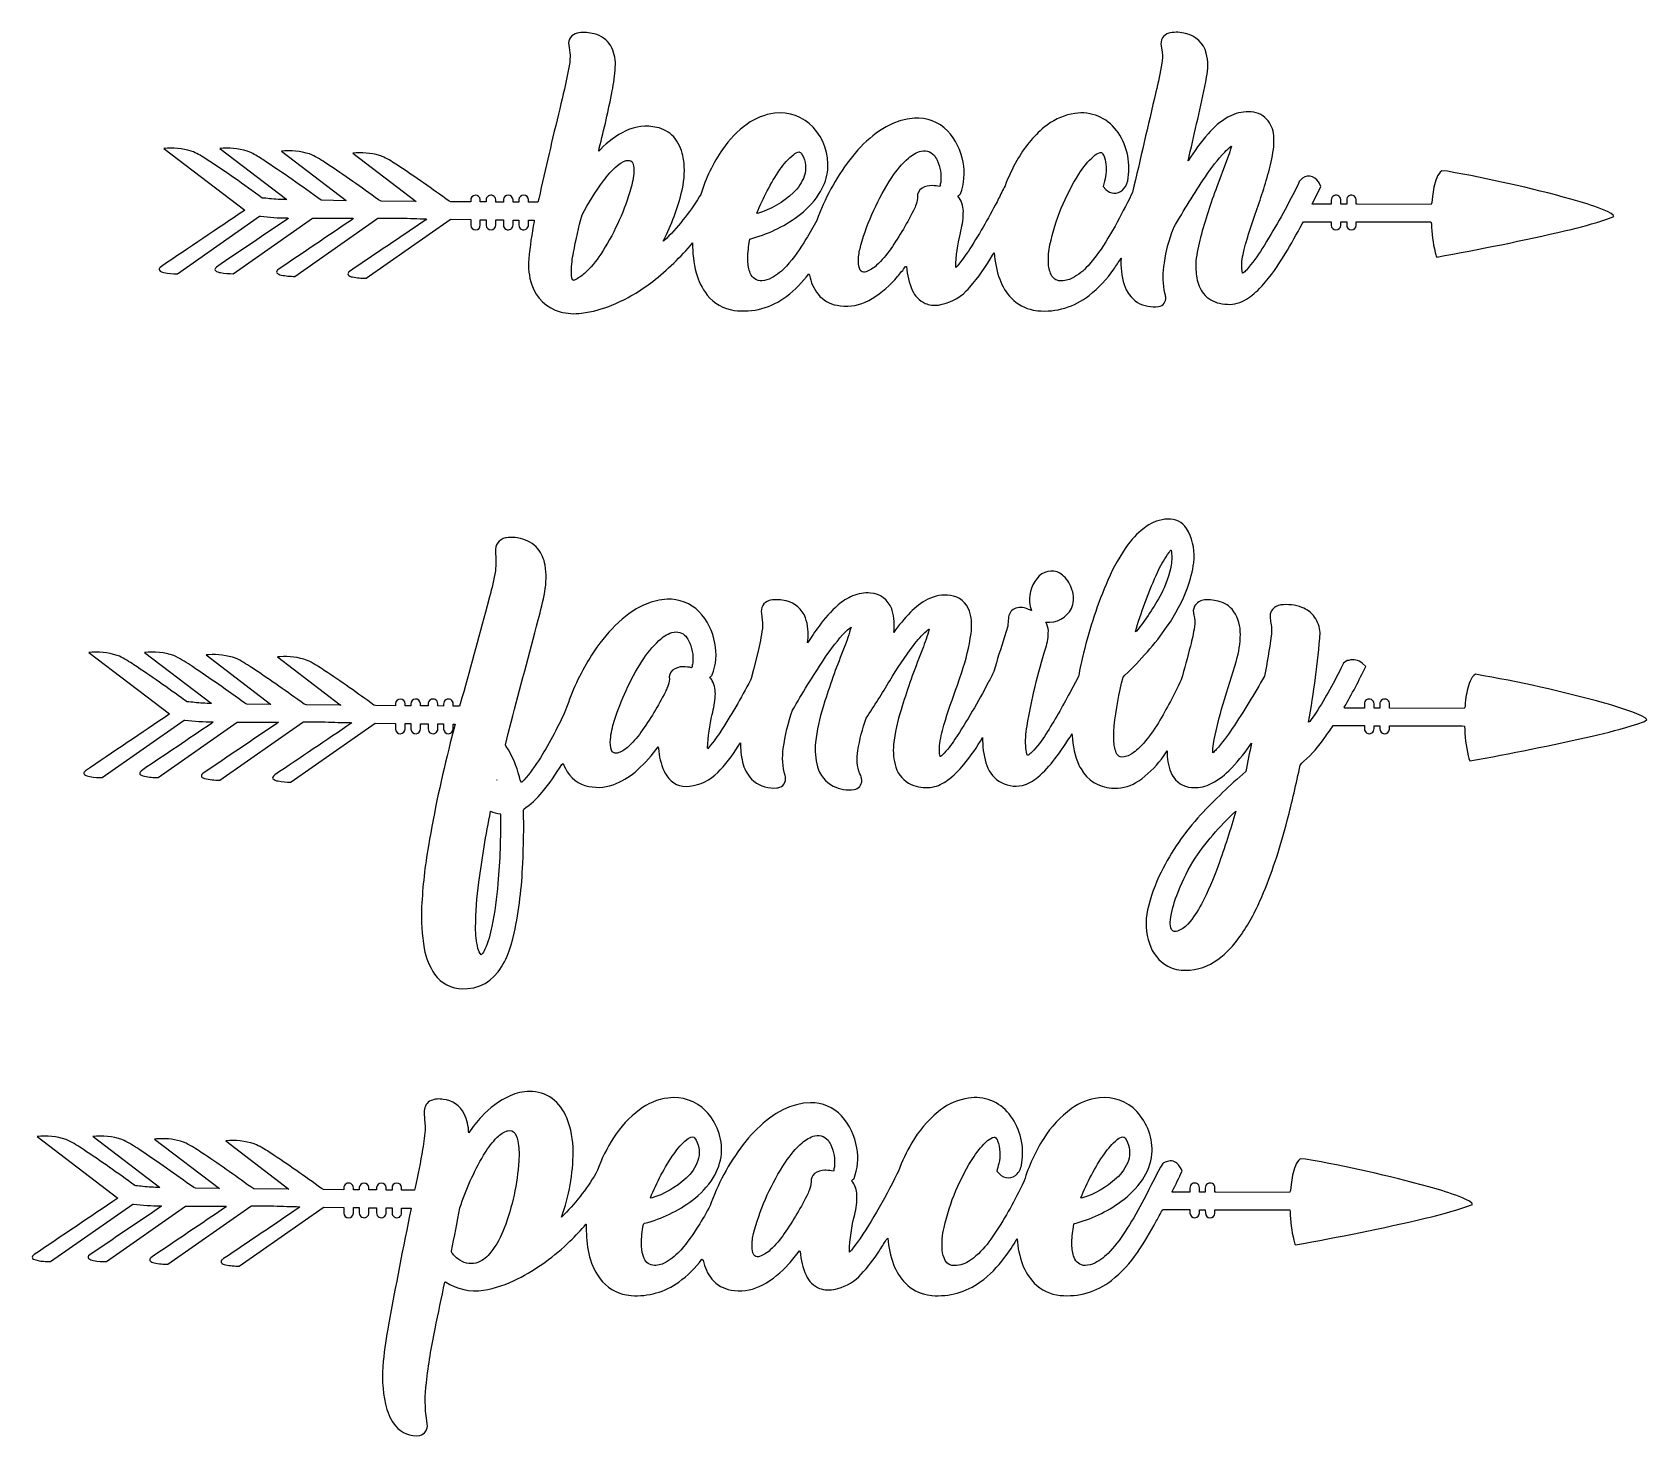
# Model space of a CAD drawing. Extents: x 2 to 88, y -3 to 135.
# Drawn here: x 11.86 to 47.44, y 103.87 to 134.79 of the extents above; entities that cross this region are included whole.
import ezdxf

# ---------------------------------------------------------------- set-up
doc = ezdxf.new("R2010")
doc.units = 0
doc.linetypes.add('0', pattern=[0])
doc.layers.add('1', color=7, linetype='0')

msp = doc.modelspace()

# ---------------------------------------------------------------- linework, layer by layer
at = {"layer": '1'}
for points in [[(16.537849, 130.867584, -0.000485), (14.707336, 129.632782), (14.677803, 129.607544, 0.345421), (14.662735, 129.547913, 0.166952), (14.762451, 129.499847, 0.048528), (15.059807, 129.472031), (16.871712, 130.740356), (16.889046, 130.739929, 0.029994), (17.484383, 130.701294), (17.506561, 130.690582, 0.00018), (15.922752, 129.620789), (15.899467, 129.596863, 0.401476), (15.899315, 129.54071, 0.132214), (16.009964, 129.496216, 0.048498), (16.292885, 129.473663), (18.037872, 130.695145, 0.001514), (18.935104, 130.697083), (18.917061, 130.669128, -0.000632), (17.301567, 129.579788), (17.269928, 129.554108, 0.32302), (17.249855, 129.493347, 0.180815), (17.345795, 129.444092, 0.050396), (17.648148, 129.415009), (19.476486, 130.694672), (19.492462, 130.699005), (19.981888, 130.699677, 0.005591), (20.552307, 130.68248), (20.531792, 130.656433, -0.00063), (18.872726, 129.537674), (18.840919, 129.511963, 0.321039), (18.820412, 129.451111, 0.182173), (18.916039, 129.401764, 0.050516), (19.218796, 129.372574), (21.070114, 130.668304), (21.08493, 130.672714), (21.52272, 130.666489), (21.523697, 130.665527), (21.523827, 130.540192, 0.989409), (21.735909, 130.548492), (21.735901, 130.663422), (21.738319, 130.663818), (21.863342, 130.662384), (21.863701, 130.661469), (21.863808, 130.540314, 0.999137), (22.075897, 130.550568), (22.07589, 130.660034), (22.245125, 130.65799), (22.245132, 130.54422, 1.016675), (22.457344, 130.550354), (22.457336, 130.656189), (22.585129, 130.654755), (22.585136, 130.544342, 1.016311), (22.797325, 130.550156), (22.797325, 130.653122), (22.924881, 130.652039), (22.922638, 130.621506, 0.027134), (22.806061, 129.80304, 0.106635), (22.869392, 129.224426, 0.2461), (23.495796, 128.635406, 0.10184), (23.969437, 128.602722, 0.070039), (24.646988, 128.787079, 0.070103), (25.535828, 129.303436, 0.052904), (26.414757, 130.151886, 0.067551), (26.492615, 129.49585, 0.102475), (26.737007, 129.002319, 0.188498), (27.328888, 128.664139, 0.198378), (28.488503, 128.977173, 0.069935), (28.977188, 129.470871), (28.990204, 129.443176, 0.124658), (29.17984, 129.019669, 0.173812), (29.597687, 128.776917, 0.155061), (30.218437, 128.847916), (30.296822, 128.884628), (30.373711, 128.926666, 0.080572), (30.930351, 129.40918, 0.018938), (31.109116, 129.63205), (31.129173, 129.628387, 0.09229), (31.256973, 129.107819, 0.179712), (31.538635, 128.819519, 0.140519), (31.830154, 128.783264, 0.168467), (32.445015, 129.093628), (32.484283, 129.133453), (32.5224, 129.174377, 0.045773), (33.027145, 129.883728), (33.063103, 129.933548, 0.072661), (33.182449, 129.349609, 0.103312), (33.442909, 128.931351, 0.150141), (33.923462, 128.672791), (34.01992, 128.657455, 0.193499), (35.153816, 128.994812, 0.073849), (35.695702, 129.574249, 0.016356), (35.85453, 129.812714), (35.857384, 129.813171, 0.092418), (35.926163, 129.233246, 0.176275), (36.220352, 128.841522, 0.172947), (36.685127, 128.750824, 0.404612), (36.842323, 128.958893, 0.055477), (36.823578, 129.047852, -0.093741), (36.799309, 129.626389), (36.812035, 129.715454, -0.05625), (37.010216, 130.470917, -0.019877), (37.018036, 130.488007, -0.015713), (37.714355, 131.610672, -0.039274), (38.141983, 132.154633, -0.04239), (38.282997, 132.280182), (38.288956, 132.276672, -0.018747), (38.182396, 131.960938), (37.969261, 131.390503, 0.026819), (37.608055, 130.27356, 0.03861), (37.5075, 129.748138, 0.049471), (37.525429, 129.378632, 0.124838), (37.673531, 129.034225, 0.171901), (38.029396, 128.822479), (38.086479, 128.811401), (38.143745, 128.803986, 0.164453), (38.573227, 128.884918, 0.075154), (38.906425, 129.14444), (38.963882, 129.204742, 0.048104), (39.474495, 129.910614, 0.016017), (39.846031, 130.575363), (39.875038, 130.617004), (40.486473, 130.616684), (40.48893, 130.616272), (40.488991, 130.541473, 0.946066), (40.701073, 130.53801), (40.701134, 130.616058), (40.70266, 130.616425), (40.827675, 130.616287), (40.828926, 130.615875), (40.828926, 130.549271, 0.982678), (41.0411, 130.538239), (41.04113, 130.615692), (41.066505, 130.616028), (42.685814, 130.614899), (42.697838, 130.574554, 0.051292), (42.778023, 129.942871), (42.793327, 129.887848), (42.803368, 129.856781), (42.814049, 129.84024, 0.013184), (45.659828, 130.422867, 0.022434), (46.56472, 130.674133), (46.714012, 130.730927), (46.702156, 130.761963), (46.655083, 130.799133), (46.575218, 130.841827, 0.033186), (45.974663, 131.055756), (45.766151, 131.116959, 0.024), (43.048225, 131.729919), (42.923393, 131.740692, 0.136573), (42.813118, 131.58287, 0.067102), (42.718803, 131.174591), (42.711678, 131.109619), (42.7062, 131.044479), (42.689674, 130.998276), (41.063225, 131.00296), (41.04113, 131.00354), (41.04113, 131.06958), (41.041161, 131.078781, 1.107852), (40.828941, 131.092102), (40.828926, 131.004181), (40.827553, 131.003693), (40.702538, 131.004074), (40.701134, 131.004593), (40.701134, 131.069839), (40.701164, 131.078979, 1.106507), (40.488945, 131.092194), (40.48893, 131.005249), (40.487282, 131.004761), (40.066307, 131.005371), (40.259193, 131.396881), (40.229881, 131.460999), (40.221138, 131.477768), (40.209541, 131.49762, 0.514874), (39.810493, 131.537567, 0.063681), (39.764565, 131.464355), (39.683968, 131.290344, -0.02188), (38.966667, 130.026886, -0.044382), (38.617798, 129.554291, -0.044655), (38.542046, 129.484116), (38.536194, 129.485138, -0.111704), (38.545647, 129.895477, -0.031317), (38.812531, 130.785034, 0.019723), (39.129379, 131.782089), (39.151886, 131.873932, 0.05887), (39.227051, 132.415588), (39.225296, 132.466919, 0.150261), (39.101845, 132.839874, 0.214699), (38.726738, 133.036972, 0.134641), (38.28894, 132.961853), (38.209488, 132.921951, 0.083384), (37.775223, 132.556976, 0.035947), (37.336143, 131.960876, 0.004123), (37.703316, 133.598389), (37.723518, 133.69986), (37.742966, 133.801453, 0.116652), (37.733833, 134.330307, 0.283724), (37.280563, 134.768158, 0.099307), (36.940895, 134.782532), (36.908546, 134.773651, 0.390705), (36.739967, 134.495483), (36.761269, 134.35257, -0.083455), (36.754593, 134.112854, -0.016853), (36.625153, 133.477417, 0.000294), (36.109024, 131.26236), (36.083382, 131.213165, -0.007544), (35.725105, 130.520386), (35.566582, 130.253387, -0.049809), (35.129539, 129.647705, -0.08847), (34.782745, 129.375854, -0.127413), (34.512939, 129.315857, -0.279819), (34.31723, 129.44986, -0.108764), (34.257027, 129.718201, -0.067508), (34.289635, 130.107727, -0.088213), (34.928474, 131.67012, -0.071263), (35.256409, 132.06665, -0.117125), (35.394066, 132.143677, -0.359006), (35.451454, 132.116623, -0.114056), (35.516312, 131.938416, -0.111944), (35.493256, 131.510925), (35.460838, 131.392792), (35.522285, 131.331589, 0.40366), (35.887657, 131.311981, 0.164871), (36.003036, 131.516571, 0.201715), (35.790314, 132.582855), (35.756218, 132.62886, 0.277091), (34.840416, 133.005798, 0.12401), (34.237679, 132.755249), (34.165909, 132.700928, 0.092978), (33.562798, 131.969818, 0.041813), (33.300667, 131.410095, 0.012226), (33.159676, 131.12738, -0.024051), (32.523697, 130.022552, -0.030516), (32.243225, 129.640457), (32.213875, 129.612152, -0.05437), (32.314934, 130.365067), (32.327232, 130.420593, 0.066746), (32.381126, 130.851074, 0.167041), (32.262047, 131.184418, 0.066265), (32.316597, 131.233719, 0.141012), (32.374413, 131.928833, 0.147825), (32.031876, 132.620605, 0.223009), (31.3013, 132.900833), (31.140625, 132.88176), (30.983154, 132.842911), (30.829208, 132.785629), (30.679092, 132.711304), (30.533119, 132.621277, 0.065961), (29.996742, 132.131699), (29.87606, 131.983765, 0.076749), (29.151909, 130.646286, -0.019425), (28.911797, 130.23407, -0.047558), (28.483215, 129.641647, -0.084769), (28.154648, 129.378754, -0.096039), (27.941589, 129.316193, -0.318744), (27.685455, 129.481903, -0.097601), (27.633881, 129.760818, -0.053126), (27.664261, 130.16272), (27.675438, 130.233948), (27.740448, 130.256561, 0.09772), (28.791786, 130.7845, 0.092187), (29.235138, 131.287415, 0.102717), (29.395599, 131.769257, 0.20274), (29.072098, 132.700119, 0.242432), (28.222298, 133.008667, 0.125467), (27.617981, 132.770905, 0.08785), (27.07531, 132.213409, 0.07487), (26.593414, 131.221252), (26.562309, 131.163727, -0.058127), (25.784142, 130.195007), (25.763245, 130.187958), (25.807602, 130.275787, 0.061715), (26.189682, 131.342224, 0.084866), (26.216904, 131.989029), (26.200706, 132.075439, 0.133202), (25.997612, 132.486023, 0.15216), (25.62471, 132.697784, 0.167572), (24.942291, 132.62059, 0.090643), (24.383865, 132.211456), (24.347755, 132.174103), (24.355675, 132.240417, 0.017244), (24.642105, 133.499634, 0.031551), (24.711678, 134.027344), (24.712326, 134.07869, 0.133749), (24.610245, 134.497314, 0.202278), (24.245262, 134.759064, 0.090534), (23.907066, 134.781921), (23.872826, 134.774567, 0.391173), (23.684532, 134.511322, -0.005738), (23.713676, 134.285568, -0.059483), (23.680161, 133.977966, -0.011799), (23.486755, 133.109161, 0.005171), (23.024467, 131.126221), (23.006638, 131.046448), (22.797325, 131.047974), (22.797295, 131.099792, 0.952008), (22.585167, 131.104767), (22.585129, 131.0495), (22.584702, 131.049149), (22.457344, 131.050156), (22.457306, 131.099594, 0.951383), (22.245224, 131.105133), (22.245132, 131.051773), (22.244736, 131.051422), (22.07589, 131.052719), (22.075859, 131.099426, 1.013903), (21.863686, 131.091919), (21.863693, 131.054108), (21.735893, 131.054993), (21.735634, 131.104858, 0.986415), (21.523689, 131.092255), (21.523697, 131.05658), (21.083366, 131.059906), (21.049568, 131.070221, 0.011027), (19.913261, 131.862549, 0.030311), (19.608521, 132.042999), (19.56221, 132.061813), (19.51223, 132.078857, 0.094475), (18.923859, 132.129761), (20.319664, 131.066299), (19.549484, 131.073669), (19.491188, 131.10376, 0.010819), (18.349312, 131.900375, 0.036271), (18.021736, 132.092377), (17.972412, 132.11116, 0.102272), (17.351501, 132.173615), (18.778625, 131.086151), (18.771553, 131.08255), (18.231674, 131.090118, 0.011735), (16.94458, 131.988068, 0.023169), (16.690224, 132.137711), (16.645065, 132.156952), (16.595314, 132.174652, 0.094892), (15.993805, 132.230377), (17.469521, 131.106018, -0.025005), (17.089211, 131.125397, 0.065698), (16.931061, 131.140472, 0.013546), (15.69593, 131.999496, 0.040171), (15.415253, 132.156586), (15.365524, 132.174316, 0.095101), (14.763031, 132.230392), (16.544106, 130.873383)], [(28.340508, 131.767288, -0.076243), (28.642693, 132.101868, -0.158356), (28.765724, 132.155396), (28.772034, 132.153625, -0.175862), (28.827385, 132.093353, -0.215481), (28.875626, 131.62619, -0.119796), (28.635223, 131.259125, -0.113501), (27.843155, 130.796463), (27.830879, 130.807281, -0.055776)], [(31.32579, 130.966095, 0.016878), (31.307281, 130.912903, -0.035359), (30.779686, 130.019958, -0.05308), (30.468803, 129.658569, -0.113839), (30.23661, 129.515564), (30.210251, 129.510773, -0.309044), (30.108566, 129.55127, -0.13378), (30.069107, 129.735352, -0.068461), (30.104637, 130.023788), (30.123512, 130.100021, -0.076756), (30.802673, 131.590897, -0.066367), (31.173706, 132.021744, -0.118941), (31.455055, 132.174927, -0.324427), (31.769775, 132.037537), (31.788086, 132.007874), (31.804642, 131.977173, -0.136186), (31.882889, 131.493744, -0.023693), (31.862038, 131.393784, 0.031744), (31.697159, 131.416595, 0.122357), (31.472084, 131.360229, 0.29538), (31.37114, 131.156769), (31.371445, 131.133789, -0.089517)], [(23.809341, 129.334351, -0.083541), (23.771927, 129.325974), (23.766479, 129.337708, -0.086917), (23.743523, 129.528137, -0.04158), (23.788254, 129.941742, -0.01916), (23.978943, 130.767334, -0.036095), (24.450867, 131.523087, -0.053218), (24.748825, 131.851089, -0.111016), (24.946953, 131.964584), (24.989693, 131.970825, -0.383175), (25.094574, 131.905396, -0.108387), (25.116722, 131.682739, -0.056321), (25.033127, 131.277878, -0.070833), (24.388924, 129.900879, -0.062141), (24.028671, 129.476852, -0.085245)], [(41.772255, 119.436249), (41.772255, 119.513657), (43.373909, 119.512512), (43.427818, 119.506516, 0.050685), (43.50779, 118.845863), (43.523582, 118.788269), (43.533958, 118.755905), (43.544899, 118.737793, 0.011745), (46.238075, 119.284149, 0.019855), (47.223915, 119.547523), (47.395088, 119.60807), (47.441261, 119.648537), (47.403633, 119.685158), (47.329887, 119.727959), (47.222679, 119.77623, 0.025844), (46.512154, 120.010323, 0.025124), (43.6679, 120.64682, 0.155173), (43.550087, 120.494072, 0.071431), (43.45118, 120.082298), (43.443214, 120.011215), (43.437141, 119.939941), (43.415962, 119.895889), (41.772255, 119.900894), (41.772255, 119.96843), (41.772316, 119.9776, 1.099507), (41.560066, 119.990273), (41.560051, 119.901405), (41.432961, 119.901688), (41.432274, 119.90239), (41.432243, 119.996552, 1.018764), (41.22007, 119.98893), (41.220055, 119.902359), (40.791634, 119.902847), (40.775749, 119.918449, 0.018998), (41.248161, 120.814217), (41.16906, 120.887688, 0.26911), (40.873711, 120.951859), (40.838356, 120.951744), (40.760689, 120.893105), (40.700798, 120.774055, -0.030979), (40.112633, 119.739632), (40.064903, 119.670738), (40.015968, 119.602699), (39.986641, 119.588058, 0.026571), (40.246452, 121.564842, 0.119343), (40.123375, 121.905441, 0.150507), (39.841759, 122.120132, 0.121055), (39.380615, 122.173027), (39.354599, 122.167816, 0.253519), (39.157898, 122.015823, 0.150777), (39.148239, 121.840714), (39.153732, 121.813919, -0.0869), (39.164719, 121.491104, -0.0168), (39.016968, 120.60582, -0.016288), (38.309013, 119.450157, -0.037336), (37.95256, 118.986565, -0.032074), (37.878822, 118.916878, -0.063204), (37.89167, 119.111313, -0.026732), (38.072227, 119.876213, -0.008034), (38.364037, 120.8283), (38.391273, 120.922737), (38.416176, 121.017815, 0.076797), (38.484634, 121.59269, 0.162522), (38.302071, 122.079132), (38.272041, 122.111206, 0.139921), (38.039948, 122.243156, 0.098399), (37.69841, 122.285385, 0.247822), (37.475632, 122.146843, 0.191799), (37.461349, 121.949226, -0.114225), (37.474388, 121.696564, -0.028243), (37.384521, 121.268692, -0.006599), (37.182869, 120.522301, -0.025457), (36.679878, 119.579285, -0.040254), (36.352097, 119.124084, -0.066416), (36.096718, 118.89463), (36.012184, 118.850121), (35.928711, 118.824921), (35.864754, 118.820122, -0.25687), (35.766624, 118.886726, -0.113861), (35.700233, 119.156929, -0.039896), (35.70533, 119.507774, -0.03619), (35.901505, 120.579353), (35.937866, 120.623566, 0.053519), (36.876465, 121.705002, 0.060448), (37.322121, 122.552071, 0.05659), (37.457161, 123.103882, 0.146038), (37.344925, 123.784462), (37.322815, 123.82309), (37.298683, 123.85965, 0.26725), (36.886223, 124.067406, 0.144229), (36.412994, 123.903351, 0.081546), (36.016479, 123.512161, 0.055615), (35.567093, 122.723808, 0.044445), (35.032715, 121.114937, 0.010198), (34.917091, 120.600601), (34.725525, 120.237854, -0.021076), (34.200073, 119.329338, -0.051945), (33.89357, 118.930672, -0.099919), (33.7967, 118.858833, -0.106863), (33.75882, 119.010742, -0.063783), (33.787125, 119.508545, -0.033503), (34.19635, 121.228004, 0.081134), (34.25473, 121.605705, 0.110271), (34.200531, 121.793251), (34.201874, 121.795181, 0.309485), (34.763908, 122.099121, 0.18178), (34.790619, 122.46051), (34.781029, 122.495232, 0.133047), (34.591904, 122.810715), (34.56974, 122.829575, 0.391685), (34.055878, 122.812897, 0.218814), (33.840012, 122.232483, 0.078739), (33.882996, 122.051605), (33.878792, 122.051384), (33.848793, 122.064445), (33.818504, 122.076843), (33.787956, 122.08857, 0.202623), (33.506042, 122.089134, 0.276867), (33.373436, 121.876236, -0.030387), (33.359909, 121.708031), (33.288918, 121.474762, 0.009718), (33.052177, 120.70591, -0.020891), (32.929588, 120.467255, -0.026255), (32.194717, 119.213226, -0.047625), (31.919678, 118.868774, -0.031388), (31.875526, 118.831482), (31.869766, 118.833672, -0.088146), (31.856712, 119.068344, -0.045915), (31.951439, 119.521751, -0.016512), (32.250244, 120.40937), (32.298973, 120.549011), (32.345688, 120.689331, 0.047652), (32.551666, 121.542542, 0.098121), (32.527237, 122.004913), (32.516891, 122.03698, 0.297518), (32.095795, 122.384247, 0.153507), (31.600288, 122.299797, 0.082363), (31.214088, 122.012024, 0.037403), (30.846603, 121.567688, 0.113268), (30.814262, 122.053711), (30.801903, 122.087616, 0.297565), (30.335579, 122.434769, 0.122666), (29.939545, 122.37307, 0.077661), (29.620605, 122.173515, 0.058034), (29.200722, 121.706657, 0.014381), (28.950226, 121.341194), (28.944427, 121.336845), (28.950729, 121.387711, 0.120853), (28.900513, 121.893089, 0.253031), (28.47522, 122.262779, 0.101526), (28.135025, 122.278282), (28.102707, 122.269241, 0.389421), (27.932137, 121.982407, -0.041711), (27.958626, 121.711533), (27.953087, 121.656326, -0.030754), (27.848747, 121.124931), (27.75869, 120.752548), (27.707474, 120.556786), (27.689713, 120.519226, -0.025509), (27.014664, 119.357101, -0.032019), (26.746948, 119.004662), (26.746185, 119.025612, -0.051015), (26.846626, 119.758675, 0.042926), (26.913895, 120.169624, 0.137125), (26.847725, 120.50219, 0.042626), (26.794807, 120.581696, 0.045228), (26.849243, 120.631241, 0.141156), (26.905617, 121.333038, 0.150335), (26.555023, 122.026947, 0.214731), (25.852242, 122.298805), (25.675682, 122.279358), (25.502975, 122.236046), (25.334557, 122.170677), (25.170807, 122.08506), (25.012161, 121.981003), (24.859001, 121.860313), (24.711746, 121.7248, 0.054634), (24.189804, 121.070679, 0.060992), (23.65287, 119.952126), (23.600616, 119.815788, -0.031488), (23.01889, 118.741791, -0.051224), (22.641495, 118.260056), (22.616035, 118.310104), (22.59626, 118.389091, 0.086176), (22.306145, 119.058556), (22.289268, 119.093468), (22.351135, 119.343346), (22.41449, 119.59285, 0.000302), (23.012726, 121.84462, 0.017873), (23.157272, 122.461792, 0.084051), (23.163361, 123.053986, 0.127094), (23.00248, 123.412415, 0.164868), (22.622185, 123.635727, 0.095226), (22.314194, 123.656113), (22.289528, 123.650864, 0.387388), (22.068214, 123.347565, -0.055602), (22.069138, 122.928185, -0.024007), (21.938774, 122.355499), (21.886391, 122.152679, 0.000033), (21.295708, 119.99157), (21.279495, 119.944504), (21.139557, 119.945633), (21.139557, 119.994843, 1.023128), (20.927361, 119.989792), (20.927361, 119.946762), (20.799561, 119.947594), (20.799507, 119.998444, 1.009177), (20.587372, 119.98909), (20.587379, 119.949303), (20.418137, 119.950272), (20.4179, 120.002014, 0.994759), (20.205933, 119.988464), (20.205925, 119.951759), (20.07814, 119.952858), (20.07814, 119.995811, 0.958113), (19.866028, 120.002617), (19.865944, 119.95414), (19.426399, 119.957504), (19.391388, 119.968124, 0.00998), (18.297562, 120.732712, 0.026743), (17.964211, 120.934319), (17.919586, 120.953644, 0.103779), (17.320663, 121.032852), (17.264488, 121.028801), (18.649429, 119.973419), (18.66124, 119.963905), (17.904762, 119.971138), (17.853828, 119.986595, 0.009952), (16.733673, 120.770683, 0.027628), (16.390221, 120.978355), (16.34417, 120.997932, 0.101433), (15.748779, 121.075218), (15.693649, 121.071228), (17.115257, 119.988029), (17.122177, 119.980049), (16.590721, 119.987473), (16.546677, 120.006851, 0.009836), (15.389824, 120.818466, 0.02854), (15.029144, 121.036888), (14.981583, 121.056755, 0.107647), (14.335747, 121.128242), (15.80378, 120.009705), (15.805298, 120.003235, -0.020912), (15.437706, 120.021912, 0.064363), (15.274994, 120.038155), (15.216827, 120.078636, 0.010722), (14.102478, 120.85553, 0.033366), (13.78302, 121.043777), (13.731979, 121.063675, 0.102175), (13.1064, 121.127151), (14.884285, 119.77256), (14.882729, 119.766975, 0.000304), (13.031906, 118.516418), (13.009064, 118.491859, 0.429188), (13.014381, 118.434868), (13.035599, 118.420845), (13.06395, 118.408981, 0.066587), (13.345612, 118.370895), (13.40226, 118.369804), (15.210121, 119.6353), (15.226357, 119.638268, 0.029621), (15.847145, 119.598427), (15.810799, 119.5625, -0.000638), (14.295502, 118.540886), (14.259941, 118.514015), (14.238403, 118.489731, 0.434102), (14.246773, 118.433479), (14.268715, 118.419647), (14.297653, 118.407974), (14.332024, 118.398285, 0.051564), (14.633499, 118.370132), (16.375664, 119.589645), (16.401756, 119.592712, 0.001475), (17.286217, 119.594734), (17.244644, 119.556847, -0.000637), (15.65007, 118.481689), (15.615211, 118.45462), (15.59494, 118.430618, 0.436266), (15.606323, 118.375084), (15.628975, 118.361458), (15.658478, 118.349983, 0.064965), (15.992172, 118.31369), (17.821716, 119.594376), (17.840309, 119.596634), (18.320259, 119.59729, 0.005338), (18.874786, 119.580521), (18.904259, 119.574471, -0.000432), (17.206192, 118.428963), (17.176842, 118.403038), (17.161552, 118.380104), (17.158737, 118.359978), (17.166878, 118.342468, 0.149256), (17.277695, 118.294983, 0.043214), (17.560692, 118.27018), (17.568939, 118.275513), (19.418762, 119.570404), (19.865944, 119.564041), (19.866051, 119.438339, 0.997485), (20.07814, 119.447388), (20.07814, 119.560921), (20.080299, 119.561424), (20.205933, 119.559608), (20.206253, 119.434776, 0.987015), (20.418137, 119.448792), (20.418137, 119.557518), (20.586823, 119.555885), (20.587379, 119.554955), (20.587395, 119.440964, 1.004144), (20.799561, 119.446144), (20.799812, 119.553795), (20.927361, 119.552528), (20.927505, 119.437378, 0.992866), (21.139565, 119.447365), (21.139557, 119.550377), (21.140465, 119.550728), (21.179474, 119.5504), (21.074577, 119.13353, 0.019817), (20.592316, 116.866714, 0.030863), (20.443733, 115.522209, 0.056734), (20.500786, 114.601265, 0.105944), (20.729225, 114.035011, 0.243835), (21.346199, 113.716805), (21.450623, 113.718994), (21.594131, 113.739334), (21.724289, 113.778427), (21.841827, 113.834557), (21.947502, 113.90593), (22.042, 113.990784), (22.126076, 114.087326, 0.077809), (22.372551, 114.555275), (22.415352, 114.683853), (22.45208, 114.813553), (22.483467, 114.942574, 0.043462), (22.670532, 116.476105, 0.020903), (22.687248, 117.657188), (22.693596, 117.675697, 0.074356), (23.101128, 118.046623, 0.040079), (23.529709, 118.660248), (23.565445, 118.682541), (23.587509, 118.625137), (23.612473, 118.570831, 0.23875), (24.124992, 118.17514, 0.152364), (24.733215, 118.237587, 0.08267), (25.19854, 118.537933, 0.053916), (25.656929, 119.049873), (25.662735, 119.01265, 0.087384), (25.785461, 118.513168), (25.803474, 118.477699), (25.823341, 118.443237), (25.845001, 118.409874, 0.292361), (26.344658, 118.178658, 0.171726), (26.971748, 118.484901), (27.024353, 118.538849, 0.046234), (27.471603, 119.13868, 0.061025), (27.516068, 118.713318, 0.129694), (27.711967, 118.336502), (27.763092, 118.289215, 0.193272), (28.273888, 118.143158), (28.293404, 118.146538, 0.449648), (28.458733, 118.389626), (28.45266, 118.418503, -0.10605), (28.41404, 119.010353, -0.051906), (28.616386, 119.854645, -0.014629), (29.296814, 120.95858, -0.033968), (29.718811, 121.51194, -0.05709), (29.90654, 121.684647, -0.030306), (29.755882, 121.236397, 0.017293), (29.330383, 120.062019), (29.290276, 119.929237, 0.044633), (29.120903, 119.145409, 0.09065), (29.168144, 118.607681, 0.207915), (29.513565, 118.179718, 0.140825), (29.972862, 118.105278, 0.393059), (30.142342, 118.309822, 0.125151), (30.102303, 118.450935, -0.134908), (30.054848, 118.963188, -0.045792), (30.241158, 119.679649, 0.013777), (30.759094, 120.501503, -0.024999), (31.280769, 121.282707, -0.054148), (31.576424, 121.604698, -0.021999), (31.621994, 121.638618), (31.629395, 121.637611, -0.022525), (31.478706, 121.198662), (31.423767, 121.051979, 0.020309), (31.008057, 119.865929, 0.046247), (30.845467, 119.096069, 0.102304), (30.89286, 118.599091), (30.918503, 118.534401, 0.216183), (31.292717, 118.194794, 0.113681), (31.697639, 118.159042, 0.111447), (32.033478, 118.312164, 0.062437), (32.389183, 118.655212, 0.037131), (32.806694, 119.251984, 0.078715), (32.879669, 118.692116, 0.169229), (33.162918, 118.292397, 0.195338), (33.681526, 118.195229, 0.11103), (34.022209, 118.380859, 0.055235), (34.399269, 118.781921, 0.026573), (34.775566, 119.333595), (34.779335, 119.295692, 0.095101), (34.929817, 118.643257), (34.951057, 118.601295), (34.974159, 118.560326, 0.25404), (35.643967, 118.138329, 0.16063), (36.183983, 118.259201), (36.250237, 118.299446), (36.315437, 118.344551, 0.074035), (36.798607, 118.849075), (36.876091, 118.956322, 0.103874), (36.950424, 118.48719), (36.981079, 118.424866, 0.254358), (37.406364, 118.153435, 0.129132), (37.80085, 118.217339, 0.091037), (38.23143, 118.518723, 0.047748), (38.695107, 119.078804), (38.73214, 119.129341, 0.000667), (38.603485, 118.501282, 0.028997), (37.60968, 117.546028, 0.072522), (36.738754, 116.287704, 0.055105), (36.439674, 115.452492, 0.132265), (36.480591, 114.710289, 0.187556), (36.885628, 114.215691, 0.126184), (37.288521, 114.124046, 0.158297), (37.988457, 114.360718, 0.082721), (38.476288, 114.866135, 0.051239), (38.94252, 115.706108), (38.998161, 115.835159, 0.034804), (39.520424, 117.427673, 0.013025), (39.803673, 118.643143), (39.844841, 118.693886), (39.887657, 118.728996, 0.05807), (40.348137, 119.252106, -0.000424), (40.532814, 119.514656), (41.220055, 119.514168), (41.220055, 119.446365, 1.044596), (41.432274, 119.44931), (41.432274, 119.513878), (41.558434, 119.513901), (41.560051, 119.513512), (41.560051, 119.44548, 0.977958)], [(36.682625, 122.939766, -0.046311), (36.914093, 123.33194), (36.933731, 123.355797), (36.954247, 123.378906), (36.959442, 123.377602, -0.089962), (36.961205, 123.053612, -0.080194), (36.73745, 122.413704, -0.050002), (36.194977, 121.593643), (36.172073, 121.581642, -0.033548), (36.62751, 122.823219)], [(25.859329, 120.365913, -0.032312), (25.814064, 120.259659, -0.038192), (25.275887, 119.367439, -0.05601), (24.97641, 119.033943, -0.119354), (24.757774, 118.910194), (24.734039, 118.907173, -0.377141), (24.62915, 118.971001, -0.113387), (24.603287, 119.209381, -0.055384), (24.688858, 119.613289, -0.066416), (25.297424, 120.931473, -0.062069), (25.670197, 121.387344, -0.107457), (25.955925, 121.564362), (26.008217, 121.57547, -0.291208), (26.291183, 121.450417), (26.30941, 121.423721), (26.327202, 121.393196, -0.142548), (26.416298, 120.89666, -0.021962), (26.395905, 120.795898), (26.3908, 120.791664, 0.05092), (26.206696, 120.812325, 0.160275), (25.973419, 120.7342, 0.26085), (25.904091, 120.537796, -0.09848)], [(22.122383, 116.036469, -0.028924), (21.990181, 115.090881, -0.055038), (21.83783, 114.587593, -0.098033), (21.757607, 114.462776, -0.130156), (21.684715, 114.604111, -0.067978), (21.632927, 115.068405, -0.03447), (21.703743, 116.064072, -0.01601), (21.962646, 117.62709, 0.062488), (22.173996, 117.572235), (22.178459, 117.565193, -0.027616)], [(38.389885, 117.631439, -0.014097), (37.996613, 116.428932, -0.034997), (37.626228, 115.580093, -0.063205), (37.3293, 115.142738), (37.297684, 115.111168, -0.143993), (37.068069, 114.976845, -0.393646), (36.954262, 115.057526, -0.100549), (36.944374, 115.234604, -0.061695), (37.084923, 115.772194, -0.041147), (37.435867, 116.515923, -0.062725)], [(13.750099, 109.104652, -0.000163), (11.902824, 107.857742), (11.877007, 107.833282, 0.381454), (11.870842, 107.775719), (11.887932, 107.761253, 0.100723), (12.106796, 107.711708, 0.020257), (12.264709, 107.70414), (14.076561, 108.972435), (14.093842, 108.972046, 0.029985), (14.688965, 108.933418), (14.712021, 108.923058, 0.000146), (13.127991, 107.85318), (13.104546, 107.829216, 0.399849), (13.104042, 107.772995, 0.132944), (13.214401, 107.728416, 0.048927), (13.497612, 107.705643), (15.24276, 108.927254, 0.001533), (16.138802, 108.929192), (16.123558, 108.902306, -0.000648), (14.507431, 107.812576), (14.475464, 107.786842, 0.319377), (14.454521, 107.725876, 0.183249), (14.549767, 107.67643, 0.05069), (14.852982, 107.647118), (16.680748, 108.926338), (16.696526, 108.931122), (17.185783, 108.931786, 0.005543), (17.755615, 108.914619), (17.739433, 108.890381, -0.000622), (16.079323, 107.770943), (16.046921, 107.745132, 0.314817), (16.024933, 107.683945, 0.186581), (16.119385, 107.634254, 0.050911), (16.423576, 107.604683), (18.273972, 108.899673), (18.288673, 108.904839), (18.72625, 108.898613), (18.7286, 108.897736), (18.728699, 108.772827, 0.941712), (18.940727, 108.769852), (18.940804, 108.895424), (18.942741, 108.895927), (19.067734, 108.894485), (19.068596, 108.8937), (19.068695, 108.773132, 1.0009), (19.280792, 108.78231), (19.280792, 108.89212), (19.450035, 108.890198), (19.450035, 108.777283, 1.0192), (19.662239, 108.782021), (19.662239, 108.888275), (19.790031, 108.886955), (19.790031, 108.777588, 1.019678), (20.002213, 108.781784), (20.002228, 108.885193), (20.205788, 108.88353), (20.21138, 108.875328, 0.00624), (19.71431, 106.312904, 0.016739), (19.596031, 105.506256, 0.078), (19.645424, 104.565102, 0.096397), (19.836212, 104.122955), (19.868217, 104.082695, 0.263524), (20.400604, 103.87352, 0.401999), (20.566963, 104.123901), (20.556801, 104.202629, -0.072905), (20.547752, 105.031929, -0.024168), (20.73835, 106.219772, 0.002616), (20.953346, 107.254372), (20.971237, 107.259979, 0.189265), (21.805206, 107.072578, 0.081417), (22.554901, 107.32251, 0.077404), (23.712631, 108.156143, 0.021815), (24.065338, 108.526756), (24.070961, 108.528465, 0.047379), (24.11245, 107.951736, 0.093138), (24.316284, 107.409592), (24.376144, 107.324661, 0.188201), (24.957695, 106.970383), (25.062454, 106.956161, 0.176275), (26.108528, 107.253258, 0.074221), (26.619667, 107.754433), (26.648026, 107.734001, 0.125591), (26.841087, 107.314682, 0.173306), (27.262154, 107.07679, 0.155204), (27.88456, 107.154053), (27.962723, 107.191483, 0.087131), (28.53096, 107.648941, 0.02579), (28.772095, 107.943512), (28.785278, 107.924644, 0.093069), (28.914871, 107.404991, 0.189748), (29.214752, 107.112732), (29.245331, 107.102104, 0.139479), (29.611946, 107.109261, 0.143625), (30.130318, 107.424934, 0.045666), (30.523979, 107.934669, 0.010586), (30.681648, 108.1847), (30.719673, 108.22123, 0.073236), (30.842178, 107.640465, 0.104059), (31.105621, 107.225868, 0.150085), (31.58947, 106.972313), (31.686447, 106.957878, 0.181338), (32.753944, 107.255432, 0.075664), (33.290085, 107.79187, 0.026118), (33.564453, 108.202744, 0.069583), (33.686905, 107.639572, 0.102069), (33.945, 107.230843, 0.172272), (34.511589, 106.960045, 0.19376), (35.646912, 107.291122, 0.077935), (36.216034, 107.904404, 0.026717), (36.632248, 108.593842, 0.004273), (36.767296, 108.837685), (36.784515, 108.849106), (37.373177, 108.848793), (37.374092, 108.848267), (37.374207, 108.772629, 0.995943), (37.586311, 108.781761), (37.586311, 108.848236), (37.713394, 108.848404), (37.714088, 108.847916), (37.714195, 108.772919, 0.944093), (37.926262, 108.770325), (37.926285, 108.847847), (39.57415, 108.846992), (39.583122, 108.803963, 0.05139), (39.663628, 108.173241), (39.678978, 108.118347), (39.689018, 108.087395), (39.700371, 108.072548, 0.013282), (42.55735, 108.657951, 0.022781), (43.457436, 108.908867), (43.599434, 108.964287), (43.585976, 108.99559), (43.537437, 109.03299), (43.456169, 109.075928, 0.032622), (42.851372, 109.290436), (42.642067, 109.3517, 0.023962), (39.922096, 109.964012), (39.807701, 109.972198, 0.135515), (39.697701, 109.813614, 0.066769), (39.603722, 109.404808), (39.596642, 109.339783), (39.591194, 109.274597), (39.572639, 109.230392), (37.945076, 109.235069), (37.926285, 109.235695), (37.926208, 109.333359, 1.004433), (37.714088, 109.324165), (37.714088, 109.23629), (37.712646, 109.235779), (37.587692, 109.236183), (37.586304, 109.236717), (37.586243, 109.333061, 1.00512), (37.3741, 109.324348), (37.374092, 109.237389), (37.372681, 109.236862), (36.984161, 109.237312), (36.984421, 109.251038, 0.012674), (37.201477, 109.700722, 0.123145), (37.087463, 109.87365, 0.284884), (36.84803, 109.900612, 0.010208), (36.774246, 109.869476, 0.013588), (36.431686, 109.212234), (36.359787, 109.072861, -0.022089), (35.992691, 108.437469, -0.045844), (35.607117, 107.924026, -0.089081), (35.276421, 107.670593, -0.098491), (35.066528, 107.617065, -0.308658), (34.823288, 107.793045, -0.094234), (34.775482, 108.080544, -0.051587), (34.806755, 108.467789), (34.818092, 108.539436, 0.092139), (35.855469, 109.025902, 0.085997), (36.327019, 109.50769, 0.118885), (36.537567, 110.070877, 0.205851), (36.205261, 111.010963, 0.237316), (35.371117, 111.311058, 0.126962), (34.76281, 111.074928, 0.096767), (34.152817, 110.419128, 0.068344), (33.721771, 109.481003), (33.676994, 109.391487), (33.632042, 109.302063, -0.039577), (32.987976, 108.19799, -0.068247), (32.606392, 107.783516), (32.535736, 107.732834, -0.146944), (32.185738, 107.616699, -0.290977), (31.982758, 107.730438, -0.110495), (31.91758, 107.955544, -0.083729), (31.95504, 108.456512, -0.088896), (32.6185, 110.023674, -0.068282), (32.916962, 110.371964, -0.147101), (33.062553, 110.446747), (33.069717, 110.446762), (33.076698, 110.445198, -0.174509), (33.134956, 110.368752, -0.148008), (33.161346, 109.864891, -0.018686), (33.116409, 109.694496), (33.174858, 109.636185, 0.445803), (33.570068, 109.638885, 0.149962), (33.670715, 109.879601, 0.198108), (33.423828, 110.914894), (33.38839, 110.95961, 0.267705), (32.495621, 111.307335, 0.127458), (31.878471, 111.046242), (31.82489, 111.005356, 0.089404), (31.245232, 110.318321, 0.042654), (30.949585, 109.698952), (30.91555, 109.633377, -0.021713), (30.468269, 108.796013, -0.033823), (29.970108, 108.0299), (29.912964, 107.958672), (29.873543, 107.912971), (29.869774, 107.928123, -0.054597), (29.987167, 108.74147, 0.070787), (30.035957, 109.168137, 0.157853), (29.91922, 109.486626, 0.041954), (29.97245, 109.535812, 0.136083), (30.033684, 110.209602, 0.148559), (29.695694, 110.913742, 0.211072), (29.013161, 111.20417), (28.85582, 111.192749), (28.700874, 111.161858), (28.548668, 111.112724), (28.399559, 111.046547), (28.253868, 110.964516), (28.111931, 110.867851, 0.061672), (27.588737, 110.358833, 0.08064), (26.827065, 109.003777), (26.802124, 108.937668, -0.020196), (26.535828, 108.484245, -0.042932), (26.159996, 107.966393, -0.079984), (25.834053, 107.692871, -0.127773), (25.571991, 107.617889, -0.280455), (25.34623, 107.772614, -0.1016), (25.290283, 108.04142, -0.055286), (25.319313, 108.460144), (25.330292, 108.530846), (25.35804, 108.547928, 0.096435), (26.410393, 109.056953, 0.089166), (26.867599, 109.549828, 0.112802), (27.051956, 110.079292, 0.207224), (26.70916, 111.021141, 0.23731), (25.869637, 111.309334, 0.129928), (25.243759, 111.051529, 0.089267), (24.674889, 110.432854, 0.055556), (24.316185, 109.717796), (24.28524, 109.64875, -0.064269), (23.523552, 108.682953, 0.087633), (23.782104, 110.129875, 0.096629), (23.642982, 110.872665, 0.133994), (23.322418, 111.296448, 0.163763), (22.822807, 111.450195, 0.107705), (22.39463, 111.358971, 0.105407), (21.764366, 110.897209, 0.036785), (21.482788, 110.542671, 0.100604), (21.379494, 110.959229, 0.258564), (20.920341, 111.27932, 0.140999), (20.650879, 111.253792, 0.283133), (20.499199, 111.030083), (20.496933, 110.999916), (20.49633, 110.969666, -0.005583), (20.520325, 110.663872, -0.041584), (20.463776, 110.1772, -0.008498), (20.304214, 109.336182), (20.286987, 109.278084), (20.003036, 109.279869), (20.002235, 109.280251), (20.002098, 109.334457, 0.999352), (19.790039, 109.324158), (19.790031, 109.281433), (19.662727, 109.282089), (19.662231, 109.28244), (19.662117, 109.334267, 0.94325), (19.450035, 109.336411), (19.450035, 109.283707), (19.280792, 109.285004), (19.280685, 109.334091, 0.949693), (19.068527, 109.335236), (19.068596, 109.286179), (18.940804, 109.287186), (18.940796, 109.330101, 1.022135), (18.728592, 109.32373), (18.7286, 109.288651), (18.281578, 109.292061), (18.234627, 109.316666, 0.010818), (17.120743, 110.092758, 0.035669), (16.802811, 110.279724), (16.753624, 110.298828, 0.103766), (16.127289, 110.363327), (17.517914, 109.303474), (17.513031, 109.2985), (16.743355, 109.305885), (16.675934, 109.350449, 0.009995), (15.587929, 110.110718, 0.026532), (15.256821, 110.310966, 0.103517), (14.730026, 110.412437, 0.024624), (14.556244, 110.405701), (15.986839, 109.315735), (15.967636, 109.314774), (15.45668, 109.321922), (15.419968, 109.333633, 0.010636), (14.219154, 110.174858, 0.030797), (13.883858, 110.375038), (13.836548, 110.394142, 0.104256), (13.199463, 110.462852), (13.200768, 110.460915), (14.663239, 109.346657), (14.674271, 109.337563, -0.020186), (14.301964, 109.356232, 0.061162), (14.141808, 109.372803), (14.120132, 109.383728, 0.01031), (12.989388, 110.174026, 0.031941), (12.653465, 110.374878), (12.606743, 110.393791, 0.10448), (11.968788, 110.46286), (11.970253, 110.460732)], [(22.570045, 110.308678, -0.060013), (22.584885, 109.926422, -0.075609), (22.262093, 108.441612, -0.070481), (21.969902, 107.909851, -0.131533), (21.68515, 107.684479, -0.235528), (21.28759, 107.734474, -0.093401), (21.108322, 107.897797), (21.098228, 107.932938, 0.005862), (21.288002, 108.890823, -0.054445), (21.807266, 110.047318, -0.049591), (22.067055, 110.401855, -0.079524), (22.261467, 110.558563), (22.324394, 110.583839), (22.341324, 110.588097, -0.356571), (22.494896, 110.53331, -0.120898)], [(26.00531, 110.081749, -0.0677), (26.284721, 110.393501, -0.127447), (26.412788, 110.456818, -0.267663), (26.458763, 110.42984, -0.209716), (26.546669, 109.986755), (26.531548, 109.928604, -0.12558), (26.269302, 109.54007, -0.108345), (25.502014, 109.099083), (25.486122, 109.107788, -0.056852)], [(28.981476, 109.267708, 0.016787), (28.962959, 109.214493, -0.035376), (28.435341, 108.321564, -0.053078), (28.124466, 107.960167, -0.113881), (27.892281, 107.817177), (27.865929, 107.812386, -0.309304), (27.764244, 107.852898, -0.133931), (27.724777, 108.036949, -0.068424), (27.760315, 108.325394), (27.77919, 108.401634, -0.07677), (28.458366, 109.892502, -0.066426), (28.829391, 110.323341, -0.119038), (29.110733, 110.476532, -0.324488), (29.425446, 110.339134), (29.443764, 110.309471), (29.46032, 110.278793, -0.136161), (29.538574, 109.795349, -0.023771), (29.517708, 109.695389, 0.032259), (29.352844, 109.718193), (29.32682, 109.716629, 0.156232), (29.101418, 109.642822, 0.25704), (29.026817, 109.458443, -0.111087)], [(35.491615, 110.081749, -0.0677), (35.771011, 110.393501, -0.127401), (35.899078, 110.456818, -0.267303), (35.945061, 110.42984, -0.209707), (36.032959, 109.986755), (36.017838, 109.928604, -0.12558), (35.755592, 109.54007, -0.108345), (34.988304, 109.099083), (34.97242, 109.107788, -0.05687)]]:
    msp.add_lwpolyline(points, format="xyb", close=True, dxfattribs=at)
msp.add_circle((22.099384, 118.315536), 0.00238, dxfattribs=at)

doc.saveas('drawing.dxf')
